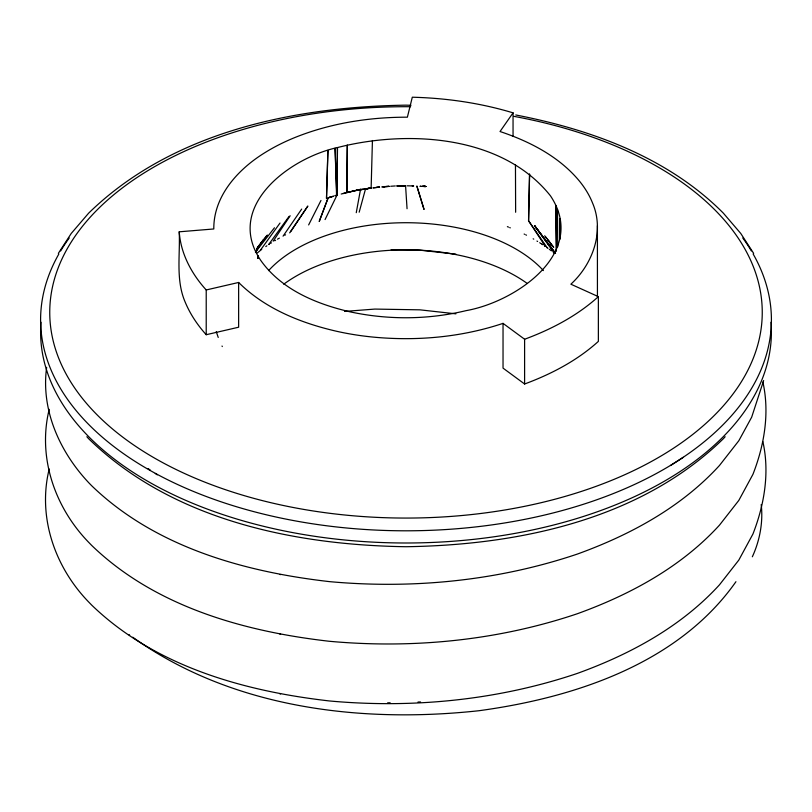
<?xml version="1.0" encoding="UTF-8"?>
<svg xmlns="http://www.w3.org/2000/svg" width="812" height="812" viewBox="0 0 812 812"><rect width="100%" height="100%" fill="white"/><g stroke="black" fill="none" stroke-linecap="round" stroke-linejoin="round"><path stroke-width="1.22" d="M337.071 195.032L335.082 195.722L337.071 195.032L337.457 147.561C407.563 129.605 502.161 134.985 550.485 195.865C588.355 252.654 515.721 301.861 466.129 310.631C428.157 319.796 388.095 320.04 349.931 311.808C316.162 303.962 281.074 289.468 260.55 260.104C224.396 206.187 290.026 157.792 337.457 147.561L337.071 195.032L325.064 219.565M346.876 192.454L347.292 145.023L346.836 192.474L342.908 193.591C387.304 183.076 335.123 195.174 349.931 191.926M513.052 112.848L500.03 131.524C529.881 141.501 559.316 156.655 579.626 181.33A187.927 108.493 0 0 1 592.537 202.99C604.747 231.329 592.709 264.174 570.877 284.2L598.363 296.644L598.363 341.395C577.109 360.619 551.338 374.109 524.603 383.995L503.034 368.12L503.034 323.369C462.119 337.041 418.302 341.101 375.438 337.305A185.034 106.829 0 0 1 337.071 331.377C301.15 323.196 265.169 308.824 238.637 282.464L206.218 289.965C191.642 273.938 180.721 253.72 179.229 231.806L213.8 228.964C213.475 195.692 238.555 168.713 265.382 152.372A187.927 108.493 0 0 1 295.324 137.35C330.829 123.14 369.247 117.151 407.38 117.182L412.303 97.217C446.367 98.079 480.399 102.992 513.052 112.848L513.052 136.467M359.178 212.186L365.552 188.841L371.135 188.1L372.434 140.496M46.649 367.359C40.712 410.456 60.21 452.72 89.442 483.455L91.573 485.637C154.828 546.862 243.641 571.77 329.022 581.575L329.449 581.625C412.841 589.238 497.868 580.854 577.352 554.068C630.224 534.935 681.177 507.378 719.483 465.469L738.818 440.743L751.668 417.195L763.656 380.513M327.906 150.453L326.495 198.422L327.936 150.453M356.265 212.683L360.457 189.775L365.349 188.912L359.178 189.998L362.923 189.318M49.207 409.319C37.311 457.674 55.013 508.048 89.452 543.126L91.573 545.309C154.828 606.523 243.641 631.442 329.022 641.247L329.449 641.287C412.841 648.91 497.868 640.526 577.352 613.73C630.224 594.607 681.177 567.05 719.483 525.141L738.818 500.405L752.927 474.36C764.315 445.189 769.827 412.922 762.874 381.995M49.207 468.991C37.311 517.335 55.013 567.72 89.452 602.798L91.573 604.981C154.828 666.195 243.641 691.113 329.022 700.908L329.449 700.959C412.841 708.582 497.868 700.198 577.352 673.402C630.224 654.279 681.177 626.722 719.483 584.813L738.818 560.077L752.927 534.032C764.315 504.861 769.827 472.594 762.874 441.657M319.278 221.341L328.16 197.813L331.611 196.768M319.268 221.341L328.16 197.813L329.662 197.377M752.338 556.778C759.758 540.691 763.26 522.187 761.209 504.577M274.466 227.786L255.435 252.136M280.008 223.056L260.023 250.756L257.282 252.948M289.082 216.378L268.711 244.503L269.219 244.199M308.641 224.924L320.984 200.452M256.551 250.766L262.296 241.265M58.342 253.374L71.243 233.45L88.63 213.17C171.768 132.072 293.477 106.819 406 105.154L410.984 105.296M735.936 581.707C678.243 663.8 574.165 697.752 478.958 710.723C360.416 723.583 231.796 708.196 132.752 637.217M273.187 241.164L290.158 215.759M290.666 231.674L307.86 206.035L289.651 232.861M266.509 235.937L256.765 248.563M283.053 236.16L301.678 209.08M267.351 235.044L256.765 249.101M263.098 240.281L263.697 239.449L257.556 247.437M725.146 436.734L723.37 438.703C640.232 519.802 518.523 545.055 406 546.72C293.477 545.055 171.768 519.802 88.63 438.703L86.854 436.734M598.363 296.644C577.109 315.868 551.338 329.357 524.603 339.243L503.034 323.369M261.17 249.842L261.738 249.436M265.788 246.564L266.884 245.792M683.278 457.308L670.509 465.54M274.811 240.768L275.583 240.281M270.66 243.306L271.452 242.829M277.46 239.175L278.354 238.687M284.819 235.206L285.56 234.8M278.851 238.413L279.389 238.129M336.554 195.195L335.082 148.2L336.807 195.103M329.855 197.306L333.61 196.169L329.002 197.56M341.192 194.017L342.4 193.743M367.531 188.557L371.866 187.998L366.963 188.648L369.237 188.354M412.232 185.907L413.694 185.968L407.238 185.806M357.25 190.302L356.032 190.485L357.503 190.282M355.534 190.587L351.484 191.541M179.229 231.806C180.274 255.262 175.554 280.038 185.258 302.297C190.252 314.254 197.56 325.115 206.218 334.717L238.637 327.216L238.637 282.464M421.814 186.354L425.874 186.476L421.814 186.354L424.92 186.445M359.686 189.896L360.498 189.764M365.552 188.841L371.165 188.1M386.025 186.466L389.161 186.374L383.396 186.76L384.37 186.628M365.948 188.8L367.247 188.638M381.752 186.933L389.161 186.374M382.614 186.841L385.426 186.496M395.302 185.948L390.745 186.263M379.529 187.125L373.307 187.836L379.529 187.125L376.413 187.389M344.532 311.422L374.87 309.078L419.926 309.839L455.918 313.838M401.077 185.887L397.768 185.968L405.574 185.786L407.056 208.725M399.027 185.948L405.574 185.786L399.027 185.948L403.32 185.836M400.103 185.918L400.783 185.887M387.618 702.837L390.146 702.776M418.007 702.035L420.545 701.964M423.407 186.435L424.808 186.435M391.14 249.68L419.926 250.167L455.918 254.166M423.478 186.415L425.874 186.476L423.965 186.425M279.907 574.5L280.607 574.602M279.907 634.172L280.607 634.263M279.907 693.844L280.607 693.935M515.752 114.969C591.38 129.575 668.083 157.518 723.37 213.17L740.757 233.45L753.658 253.374M509.692 227.604L510.301 227.857M507.368 226.639L508.505 227.106M524.146 234.049L524.684 234.303M533.159 238.819L533.768 239.134M547.978 248.31L546.892 247.538M526.481 235.196L525.74 234.81M536.965 241.062L537.615 241.468M539.716 242.747L540.548 243.255M541.858 244.077L541.188 243.661M128.905 634.619L129.687 635.136M148.109 468.595L150.159 469.986M155.275 473.447L157.315 474.837M542.944 244.777L542.04 244.179M549.277 249.233L551.378 250.847M544.426 245.813L545.319 246.442M553.875 252.847L553.337 252.42M547.176 247.741L528.571 220.793L529.576 174.154L528.571 220.793L545.41 246.513M545.613 236.952L546.73 238.393M547.461 239.296L553.703 247.376L544.679 235.774M555.55 253.415L534.489 225.584L554.383 253.253M555.276 253.192L534.489 225.584L555.256 253.192M548.323 240.403L550.546 243.6M551.115 244.534L551.856 245.66M222.021 346.024L222.295 346.551M216.256 331.611L218.225 337.447M556.413 250.898L555.824 205.385L556.403 250.938M557.489 209.466L557.712 246.828M515.458 164.724L515.64 212.257M597.409 225.736L597.429 296.776M560.026 238.84L560.006 218.702L560.047 238.84M524.603 339.243L524.603 383.995M206.218 289.965L206.218 334.717M268.599 270.599A155.295 89.655 0 0 1 406 222.721A155.295 89.655 0 0 1 543.401 270.599M283.743 284.2A155.295 89.655 0 0 1 527.262 283.479M513.803 116.339A356.265 205.69 0 0 1 670.803 449.98A356.265 205.69 0 0 1 79.627 394.845A356.265 205.69 0 0 1 410.598 106.717M771.004 322.242A365.4 210.958 0 0 1 406 542.995A365.4 210.958 0 0 1 40.996 322.242M753.14 253.983A365.4 210.958 0 0 1 406 530.804A365.4 210.958 0 0 1 58.86 253.983M60.636 250.949A365.4 210.958 0 0 1 69.213 238.017M742.787 238.017A365.4 210.958 0 0 1 751.364 250.949M397.433 185.968L396.885 185.958L397.433 185.968M420.738 186.273L420.169 186.273L420.738 186.273M423.996 209.283L416.84 185.989L423.986 209.293M257.922 258.317L257.891 255.81L257.922 258.317"/></g></svg>
